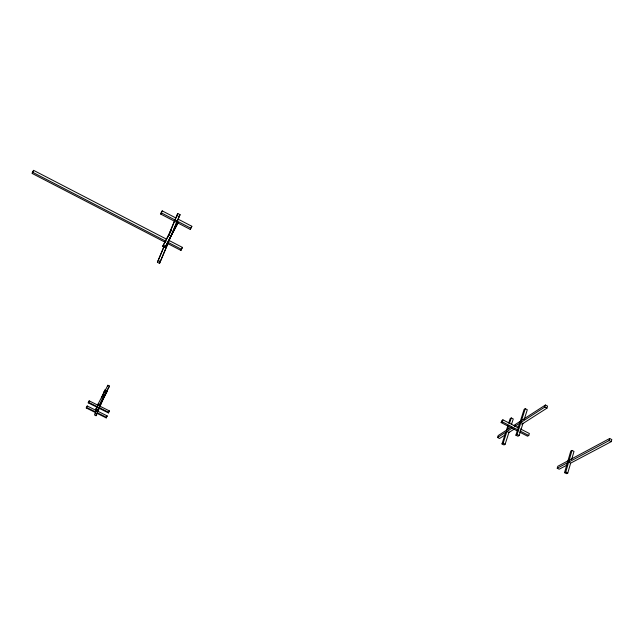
<?xml version="1.0" encoding="UTF-8"?>
<svg xmlns="http://www.w3.org/2000/svg" width="644" height="644" viewBox="0 0 644 644"><rect width="100%" height="100%" fill="white"/><g stroke="black" fill="none" stroke-linecap="round" stroke-linejoin="round"><path stroke-width="0.97" d="M165.58 242.474L32.2 173.469L32.401 172.141L33.544 170.314L166.361 239.085M570.608 463.165L568.628 462.142L609.135 440.56L609.699 438.492L611.8 439.586L611.236 441.655L570.648 463.149L567.766 473.042L566.527 473.686L564.53 472.656L570.777 451.09L572.017 450.414L573.989 451.436L571.687 459.43M564.53 472.656L565.77 472.012L572.017 450.414M567.123 465.016L559.177 469.218L557.229 468.212L557.801 466.28L567.952 460.838M521.745 424.291L546.933 408.167L547.561 406.123L545.428 405.012L521.511 420.484M524.136 419.727L527.299 409.729L525.263 408.666L524.079 409.447L515.9 435.183L517.961 436.246L519.144 435.513L522.928 423.535L520.875 422.472L544.8 407.056L545.428 405.012M519.636 432.124L527.565 436.213L528.748 435.489L529.36 433.517L520.545 428.96M515.9 435.183L517.076 434.442L525.263 408.666M505.781 432.196L501.99 443.917L504.011 444.956L505.129 444.247L509.05 432.076M511.457 424.589L513.26 418.97L511.272 417.94L510.145 418.689L508.704 423.132M506.409 430.256L507.842 425.805M501.99 443.917L503.117 443.209L506.9 431.472L508.905 432.51L514.435 428.968M507.528 429.524L508.68 425.966M509.541 423.285L511.272 417.94M517.881 431.214L501.145 422.569L501.789 420.604L502.916 419.84L518.782 428.051M501.145 422.569L502.28 421.812L502.916 419.84M505.307 434.813L499.543 438.508L497.562 437.485L498.19 435.569L511.312 427.085M95.481 412.554L86.272 407.974L86.489 407.411L95.715 411.999L96.455 410.582M102.275 396.068L103.877 396.865L99.353 407.716L100.102 406.284L109.416 410.928L108.425 412.925L88.228 402.87L89.21 400.866L98.548 405.511M175.401 218.952L174.886 219.91L177.768 213.494L180.062 214.685L177.164 221.101L178.187 219.177L191.832 226.277L190.278 229.433L160.694 214.058L162.224 210.87L175.909 217.994M87.012 406.565L87.238 406.002L107.194 415.919L106.944 416.475M89.21 400.866L88.228 402.87M162.224 210.87L160.694 214.058M101.333 400.681L102.122 401.075L97.308 410.389L95.723 409.6L98.202 404.738M97.655 404.883L97.896 404.287L99.506 405.084L99.265 405.68L97.655 404.883L102.533 395.464L104.127 396.261L106.542 390.852L104.924 390.047L101.623 397.654M178.002 222.985L164.977 247.441L162.739 246.29L168.8 234.674L169.911 235.253M96.793 409.375L94.491 414.953L96.02 415.71L96.753 414.309L95.231 413.553M168.02 243.545L159.527 263.404L157.41 262.309L163.818 246.765M167.963 236.71L174.371 221.166M168.809 234.923L171.199 230.182M101.663 397.952L104.924 390.047M157.41 262.309L163.97 246.934M168.189 236.718L168.937 234.891M174.733 220.844L169.316 233.981L171.167 230.512M175.876 218.091L177.768 213.494M97.308 410.389L97.55 409.809L95.956 409.021M164.977 247.441L178.042 222.647M105.584 390.787L105.841 390.184M107.62 385.885L107.878 385.265L109.472 386.062L99.265 405.68M96.02 415.71L99.112 408.288M159.527 263.404L176.641 222.349M177.68 220.135L177.156 221.391L180.062 214.685M104.9 394.796L106.542 390.852M176.979 222.083L168.261 242.45L181.431 249.268L180.916 250.411L167.778 243.609M107.162 391.576L107.411 390.972L102.638 400.214L101.849 399.827M97.019 413.319L106.212 417.892L106.461 417.336L97.252 412.764L104.642 395.408L103.845 395.005M108.425 412.925L108.675 412.353L99.007 407.547M190.278 229.433L190.825 228.201L161.185 212.786M109.166 411.492L109.416 410.928M169.042 240.47L182.413 247.393L180.916 250.411M191.284 227.509L191.832 226.277M106.212 417.892L107.194 415.919M95.723 409.6L98.862 403.619M99.506 405.084L109.472 386.062M181.431 249.268L182.413 247.393M103.048 394.611L107.878 385.265M86.272 407.974L87.238 406.002M162.739 246.29L168.309 235.865M32.2 173.469L33.343 171.642M513.767 425.491L520.328 421.248M497.562 437.485L512.342 427.97M519.7 423.229L515.144 426.167L515.458 425.177L514.298 425.926L515.651 426.626M517.172 427.214L519.652 425.628M569.191 460.178L609.699 438.492M557.229 468.212L567.388 462.803M88.453 402.291L97.244 406.67M104.151 391.52L105.769 392.333M101.084 401.268L101.873 401.663M503.117 443.209L505.129 444.247M163.222 245.114L165.46 246.274M502.28 421.812L518.162 430.023M519.925 430.933L528.748 435.489M517.076 434.442L519.144 435.513M158.376 260.49L160.493 261.585M565.77 472.012L567.766 473.042M32.401 172.141L166.063 241.315M176.738 215.418L179.032 216.617M544.8 407.056L546.933 408.167M609.135 440.56L611.236 441.655"/></g></svg>
